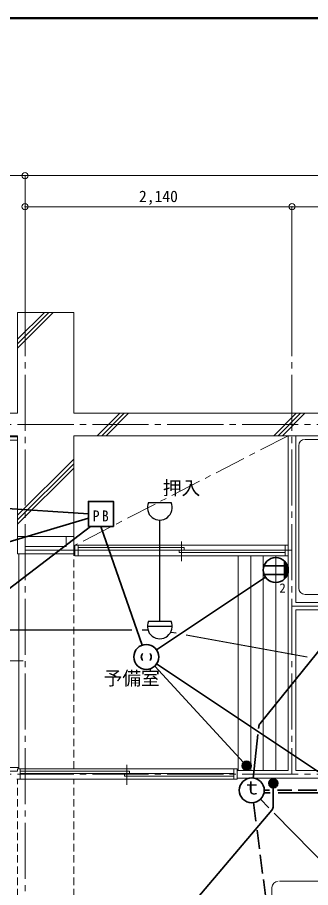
# Model space of a CAD drawing. Units: millimetres at full size, sheet at 1:50; details may follow other scales. Extents: x -9674 to 9699, y -6794 to 6791.
# Drawn here: x -3067 to -716, y -200 to 6791 of the extents above; entities that cross this region are included whole.
import ezdxf
from ezdxf.enums import TextEntityAlignment as Align

# ---------------------------------------------------------------- set-up
doc = ezdxf.new("R2010")
doc.units = ezdxf.units.MM
doc.header["$LTSCALE"] = 50
doc.header["$PDMODE"] = 32
doc.header["$PDSIZE"] = 50
for name, pattern in [('CHAIN1', [8, 5, -1, 1, -1]), ('CHAIN2', [12, 9, -1, 1, -1]), ('DASHED1', [1.8, 1.2, -0.6]), ('DASHED3', [4, 3, -1])]:
    doc.linetypes.add(name, pattern=pattern)
for name, color, linetype, lineweight in [('0-0_図面枠', 7, 'Continuous', 9), ('1-0_芯', 134, 'CHAIN2', 9), ('1-1_躯体', 134, 'Continuous', 9), ('1-2_間仕切', 134, 'Continuous', 9), ('1-3_建具', 134, 'Continuous', 9), ('1-4_仕上げ', 134, 'Continuous', 9), ('1-5_設備', 134, 'Continuous', 9), ('1-7_その他', 134, 'DASHED1', 9), ('1-8_ハッチ', 134, 'Continuous', 9), ('1-B_寸法', 134, 'Continuous', 9), ('1-C_梁', 134, 'DASHED1', 9), ('2-0_芯', 2, 'Continuous', 35), ('2-E', 2, 'Continuous', 35), ('3-3', 1, 'Continuous', 25), ('3-E', 3, 'Continuous', 35)]:
    doc.layers.add(name, color=color, linetype=linetype, lineweight=lineweight)
doc.layers.add('1-A_文字', color=134, linetype='Continuous')
doc.styles.add('ＭＳ ゴシック', font='')
doc.styles.get('ＭＳ ゴシック').set_extended_font_data('MS Gothic')

msp = doc.modelspace()

# ---------------------------------------------------------------- linework, layer by layer
at = {"layer": '0-0_図面枠'}
for p, q in [((9697.16, 6789.66), (-9672.16, 6789.66)), ((9695.4, 6787.9), (-9670.4, 6787.9)), ((-9668.64, 6786.14), (9693.64, 6786.14)), ((9691.87, 6784.38), (-9666.87, 6784.38)), ((9690.11, 6782.61), (-9665.11, 6782.61)), ((9688.35, 6780.85), (-9663.35, 6780.85))]:
    msp.add_line(p, q, dxfattribs=at)
msp.add_lwpolyline([(9698.92, -6793.93), (9698.92, 6791.43), (-9673.92, 6791.43)], dxfattribs=at)
at = {"layer": '1-0_芯'}
for p, q in [((-3005.88, 4520.51), (-3005.88, -3699.49)), ((-865.88, 4520.51), (-865.88, 710.51)), ((-8465.88, 3520.51), (8544.12, 3520.51)), ((-3005.88, 2510.51), (-865.88, 2510.51)), ((-865.88, 2060.51), (2313.12, 2060.51)), ((-8465.88, 710.51), (3114.12, 710.51))]:
    msp.add_line(p, q, dxfattribs=at)
at = {"layer": '1-1_躯体'}
for p, q in [((-3065.88, 4420.51), (-2615.88, 4420.51)), ((-3065.88, 4420.51), (-3065.88, 3610.51)), ((-2615.88, 4420.51), (-2615.88, 3610.51)), ((-3065.88, 3610.51), (-6665.88, 3610.51)), ((1884.12, 3610.51), (-2615.88, 3610.51)), ((-3065.88, 3430.51), (-6665.88, 3430.51)), ((-3065.88, 3430.51), (-3065.88, 2620.51)), ((1884.12, 3430.51), (-2615.88, 3430.51)), ((-2615.88, 3430.51), (-2615.88, 2620.51)), ((-3065.88, 2620.51), (-2615.88, 2620.51))]:
    msp.add_line(p, q, dxfattribs=at)
at = {"layer": '1-2_間仕切'}
for p, q in [((-895.88, 3430.51), (-895.88, 740.51)), ((-835.88, 3430.51), (-835.88, 2090.51)), ((-3065.88, 2620.51), (-3065.88, 2480.51)), ((-2675.88, 2620.51), (-2675.88, 2540.51)), ((-2615.88, 2620.51), (-2615.88, 2480.51)), ((-2615.88, 2540.51), (-2605.88, 2540.51)), ((-3065.88, 2480.51), (-2615.88, 2480.51)), ((-2615.88, 2480.51), (-2605.88, 2480.51)), ((76.12, 2090.51), (-835.88, 2090.51)), ((-835.88, 2030.51), (-835.88, 740.51)), ((76.12, 2030.51), (-835.88, 2030.51)), ((-1305.88, 740.51), (-895.88, 740.51)), ((-835.88, 740.51), (1010.62, 740.51)), ((-1305.88, 680.51), (888.12, 680.51))]:
    msp.add_line(p, q, dxfattribs=at)
msp.add_lwpolyline([(-3005.88, 2620.51), (-3005.88, 2540.51), (-2675.88, 2540.51)], dxfattribs=at)
at = {"layer": '1-3_建具'}
for p, q in [((-3065.88, 3395.51), (-3150.88, 3395.51)), ((-2605.88, 2550.51), (-2580.88, 2550.51)), ((-2605.88, 2550.51), (-2605.88, 2465.51)), ((-2580.88, 2550.51), (-2580.88, 2465.51)), ((-2580.88, 2550.51), (-920.88, 2550.51)), ((-1730.88, 2531.34), (-2580.88, 2531.34)), ((-1750.88, 2421.34), (-1750.88, 2581.34)), ((-1730.88, 2511.34), (-1730.88, 2531.34)), ((-920.88, 2550.51), (-920.88, 2465.51)), ((-920.88, 2550.51), (-895.88, 2550.51)), ((-3055.88, 2480.51), (-3055.88, 765.51)), ((-2605.88, 2465.51), (-2580.88, 2465.51)), ((-2580.88, 2511.34), (-1730.88, 2511.34)), ((-920.88, 2465.51), (-2580.88, 2465.51)), ((-1770.88, 2491.34), (-1770.88, 2511.34)), ((-1770.88, 2511.34), (-920.88, 2511.34)), ((-920.88, 2491.34), (-1770.88, 2491.34)), ((-920.88, 2465.51), (-895.88, 2465.51)), ((-3021.71, 1623.01), (-3181.71, 1623.01)), ((-2188.38, 626.34), (-2188.38, 786.34)), ((-3150.88, 765.51), (-3055.88, 765.51)), ((-3140.88, 734.51), (-3065.88, 734.51)), ((-3065.88, 755.51), (-3065.88, 734.51)), ((-3065.88, 755.51), (-3055.88, 755.51)), ((-3055.88, 765.51), (-3055.88, 755.51)), ((-1330.88, 755.51), (-3045.88, 755.51)), ((-2168.38, 736.34), (-3045.88, 736.34)), ((-3045.88, 716.34), (-2168.38, 716.34)), ((-2208.38, 696.34), (-2208.38, 716.34)), ((-2208.38, 716.34), (-1330.88, 716.34)), ((-2168.38, 716.34), (-2168.38, 736.34)), ((-1330.88, 755.51), (-1330.88, 670.51)), ((-1330.88, 755.51), (-1305.88, 755.51)), ((-1305.88, 755.51), (-1305.88, 670.51)), ((-3070.88, 670.51), (-3045.88, 670.51)), ((-3045.88, 670.51), (-1330.88, 670.51)), ((-1330.88, 696.34), (-2208.38, 696.34)), ((-1305.88, 670.51), (-1330.88, 670.51))]:
    msp.add_line(p, q, dxfattribs=at)
for points in [[(-3065.88, 3420.51), (-3150.88, 3420.51), (-3150.88, 3395.51)], [(-3055.88, 755.51), (-3045.88, 755.51), (-3045.88, 670.51)]]:
    msp.add_lwpolyline(points, dxfattribs=at)
at = {"layer": '1-4_仕上げ'}
for p, q in [((-1295.88, 2465.51), (-1295.88, 740.51)), ((-1195.88, 2465.51), (-1195.88, 740.51)), ((-1095.88, 2465.51), (-1095.88, 740.51)), ((-995.88, 2465.51), (-995.88, 740.51)), ((-1025.88, -199.49), (-1025.88, -1939.49)), ((54.12, -149.49), (-965.88, -149.49))]:
    msp.add_line(p, q, dxfattribs=at)
msp.add_arc((-975.88, -199.49), 50, 90, 180, dxfattribs=at)
at = {"layer": '1-5_設備'}
for p, q in [((879.12, 3400.51), (-760.88, 3400.51)), ((-810.88, 2205.51), (-810.88, 3350.51)), ((879.12, 2155.51), (-760.88, 2155.51))]:
    msp.add_line(p, q, dxfattribs=at)
for centre, start, end in [((-760.88, 3350.51), 90, 180), ((-760.88, 2205.51), 180, 270)]:
    msp.add_arc(centre, 50, start, end, dxfattribs=at)
at = {"layer": '1-7_その他', "linetype": 'CHAIN1'}
msp.add_line((-895.88, 3430.51), (-2605.88, 2550.51), dxfattribs=at)
at = {"layer": '1-8_ハッチ'}
for p, q in [((-3065.88, 4134.6), (-2779.97, 4420.51)), ((-3065.88, 4169.96), (-2815.32, 4420.51)), ((-3065.88, 4205.31), (-2850.68, 4420.51)), ((-2426.47, 3430.51), (-2246.47, 3610.51)), ((-2391.11, 3430.51), (-2211.11, 3610.51)), ((-2355.75, 3430.51), (-2175.75, 3610.51)), ((-1012.25, 3430.51), (-832.25, 3610.51)), ((-976.9, 3430.51), (-796.9, 3610.51)), ((-941.54, 3430.51), (-761.54, 3610.51)), ((-3065.88, 2791.1), (-2615.88, 3241.1)), ((-3065.88, 2755.74), (-2615.88, 3205.74)), ((-3065.88, 2720.39), (-2615.88, 3170.39))]:
    msp.add_line(p, q, dxfattribs=at)
at = {"layer": '1-B_寸法'}
for p, q in [((-6725.88, 5520.51), (-3005.88, 5520.51)), ((-3005.88, 4520.51), (-3005.88, 5520.51)), ((-3005.88, 5520.51), (1944.12, 5520.51)), ((-3005.88, 5270.51), (-865.88, 5270.51)), ((-865.88, 4520.51), (-865.88, 5270.51)), ((-865.88, 5270.51), (984.12, 5270.51))]:
    msp.add_line(p, q, dxfattribs=at)
for p in [(-3005.88, 5520.51), (-3005.88, 5270.51), (-865.88, 5270.51)]:
    msp.add_point(p, dxfattribs=at)
at = {"layer": '1-C_梁'}
for p, q in [((-2615.88, 755.51), (-2615.88, 2480.51)), ((-3065.88, -1799.49), (-3065.88, 670.51)), ((-2615.88, -1799.49), (-2615.88, 670.51))]:
    msp.add_line(p, q, dxfattribs=at)
at = {"layer": '2-0_芯'}
for p, q in [((-6138.98, 3045.22), (-2497.58, 2802.29)), ((-4695.94, 2107.17), (-2497.58, 2768.76)), ((-4964.32, 801.08), (-2480.57, 2702.29)), ((-2066.54, 1747.88), (-2397.58, 2702.29)), ((-1088.87, 2385.95), (-901.48, 2385.95)), ((-925.16, 2422.36), (-925.16, 2279.53)), ((-922.16, 2419.29), (-922.16, 2282.61)), ((-916.16, 2412.26), (-916.16, 2289.64)), ((-910.16, 2403.63), (-910.16, 2298.27)), ((-904.16, 2392.41), (-904.16, 2309.48)), ((-1088.87, 2315.95), (-901.48, 2315.95)), ((-898.16, 2375.27), (-898.16, 2326.63)), ((-1078.21, 2295.18), (-1950.76, 1709.16)), ((-1966.08, 1579.8), (-1254.18, 805.7)), ((-1950.64, 1597.84), (-75.58, 344.42)), ((-1265.81, 779.2), (-1193.8, 779.2)), ((-1264.51, 788.8), (-1195.1, 788.8)), ((-1264.51, 769.59), (-1195.1, 769.59)), ((-1260.26, 798.4), (-1199.34, 798.4)), ((-1251.41, 808), (-1208.2, 808)), ((-1260.26, 759.99), (-1199.34, 759.99)), ((-1251.41, 750.39), (-1208.2, 750.39)), ((-1051.41, 637.77), (-979.4, 637.77)), ((-1050.11, 647.38), (-980.7, 647.38)), ((-1045.86, 656.98), (-984.95, 656.98)), ((-1037.01, 666.58), (-993.8, 666.58)), ((-1050.11, 628.17), (-980.7, 628.17)), ((-1045.86, 618.57), (-984.95, 618.57)), ((-1037.01, 608.97), (-993.8, 608.97)), ((-1015.4, 455.08), (-1015.4, 601.77)), ((-1050.75, 441.76), (-1117.72, 510.11)), ((-1027.25, 422.77), (-1833.76, -529.74)), ((-50.86, -578.67), (-1007.66, 397.79))]:
    msp.add_line(p, q, dxfattribs=at)
for centre, radius in [((-995.18, 2350.95), 100.02), ((-2033.77, 1653.41), 100), ((-1229.8, 779.2), 36.01), ((-1015.4, 637.77), 36.01)]:
    msp.add_circle(centre, radius, dxfattribs=at)
for centre, radius, start, end in [((-2033.69, 1653.41), 40.08, 134.60828, 225.39175), ((-2033.85, 1653.41), 40.08, 314.60828, 45.39175), ((-1065.4, 455.08), 50, 319.74439, 0)]:
    msp.add_arc(centre, radius, start, end, dxfattribs=at)
at = {"layer": '2-E'}
msp.add_lwpolyline([(-2497.58, 2702.29), (-2297.58, 2702.29), (-2297.58, 2902.29), (-2497.58, 2902.29)], close=True, dxfattribs=at)
at = {"layer": '3-3'}
for p, q in [((-2017.13, 2893.35), (-1833.76, 2893.35)), ((-1925.44, 1939.84), (-1925.44, 2753.32)), ((-2025.46, 1899.83), (-1825.42, 1899.83)), ((-2017.13, 1939.84), (-1833.76, 1939.84)), ((-3504.98, 1869.83), (-2148.36, 1869.83)), ((-2067.4, 1869.83), (-2020.86, 1869.83)), ((-1833.1, 1852.97), (-1794.43, 1845.91)), ((-1714.17, 1831.26), (-743.06, 1653.97))]:
    msp.add_line(p, q, dxfattribs=at)
for centre in [(-1925.44, 2853.35), (-1925.44, 1899.84)]:
    msp.add_arc(centre, 100.03, 156.4305, 23.56947, dxfattribs=at)
at = {"layer": '3-E'}
for p, q in [((-1120.99, 1118.43), (-286.21, 2155.51)), ((-1131.74, 1092.53), (-1133.4, 1077.37)), ((-1138.59, 1029.98), (-1176.87, 680.51)), ((-1039.15, 561.19), (-1089.8, 561.19)), ((-432.97, 561.19), (-975.49, 561.19))]:
    msp.add_line(p, q, dxfattribs=at)
at = {"layer": '3-E', "linetype": 'DASHED3'}
for p, q in [((-1046.03, 581.54), (-1087.71, 581.54)), ((-466.83, 581.54), (-981.67, 581.54)), ((-1174.78, 482.38), (-1151.18, 301.47)), ((-1145.88, 260.84), (-1036.74, -575.87))]:
    msp.add_line(p, q, dxfattribs=at)
at = {"layer": '3-E'}
msp.add_circle((-1187.71, 581.54), 100, dxfattribs=at)
msp.add_arc((-1082.04, 1087.08), 50, 141.16825, 173.74918, dxfattribs=at)

# ---------------------------------------------------------------- texts
at = {"layer": '1-A_文字', "style": 'ＭＳ ゴシック'}
for s, p in [('押入', (-1900.88, 2923.01)), ('予備室', (-2375.73, 1393.96))]:
    msp.add_text(s, height=110, dxfattribs=at).set_placement(p, align=Align.BOTTOM_LEFT)
at = {"layer": '1-B_寸法', "style": 'ＭＳ ゴシック'}
msp.add_text('2,140', height=91.64, dxfattribs=at).set_placement((-2092.13, 5280.51), align=Align.BOTTOM_LEFT)
at = {"layer": '2-0_芯', "color": 7, "style": 'ＭＳ ゴシック'}
msp.add_text('2', height=73.31, dxfattribs=at).set_placement((-965.3, 2148.9), align=Align.BOTTOM_LEFT)
at = {"layer": '2-E', "color": 7, "style": 'ＭＳ ゴシック'}
msp.add_text('ｔ', height=110, dxfattribs=at).set_placement((-1262.71, 515.61), align=Align.BOTTOM_LEFT)
at = {"layer": '2-E', "color": 7, "insert": (-2462.58, 2742.29), "char_height": 87.98, "attachment_point": 7, "style": 'ＭＳ ゴシック'}
msp.add_mtext('\\T1.36;\\W0.9;PB', dxfattribs=at)

doc.saveas('drawing.dxf')
